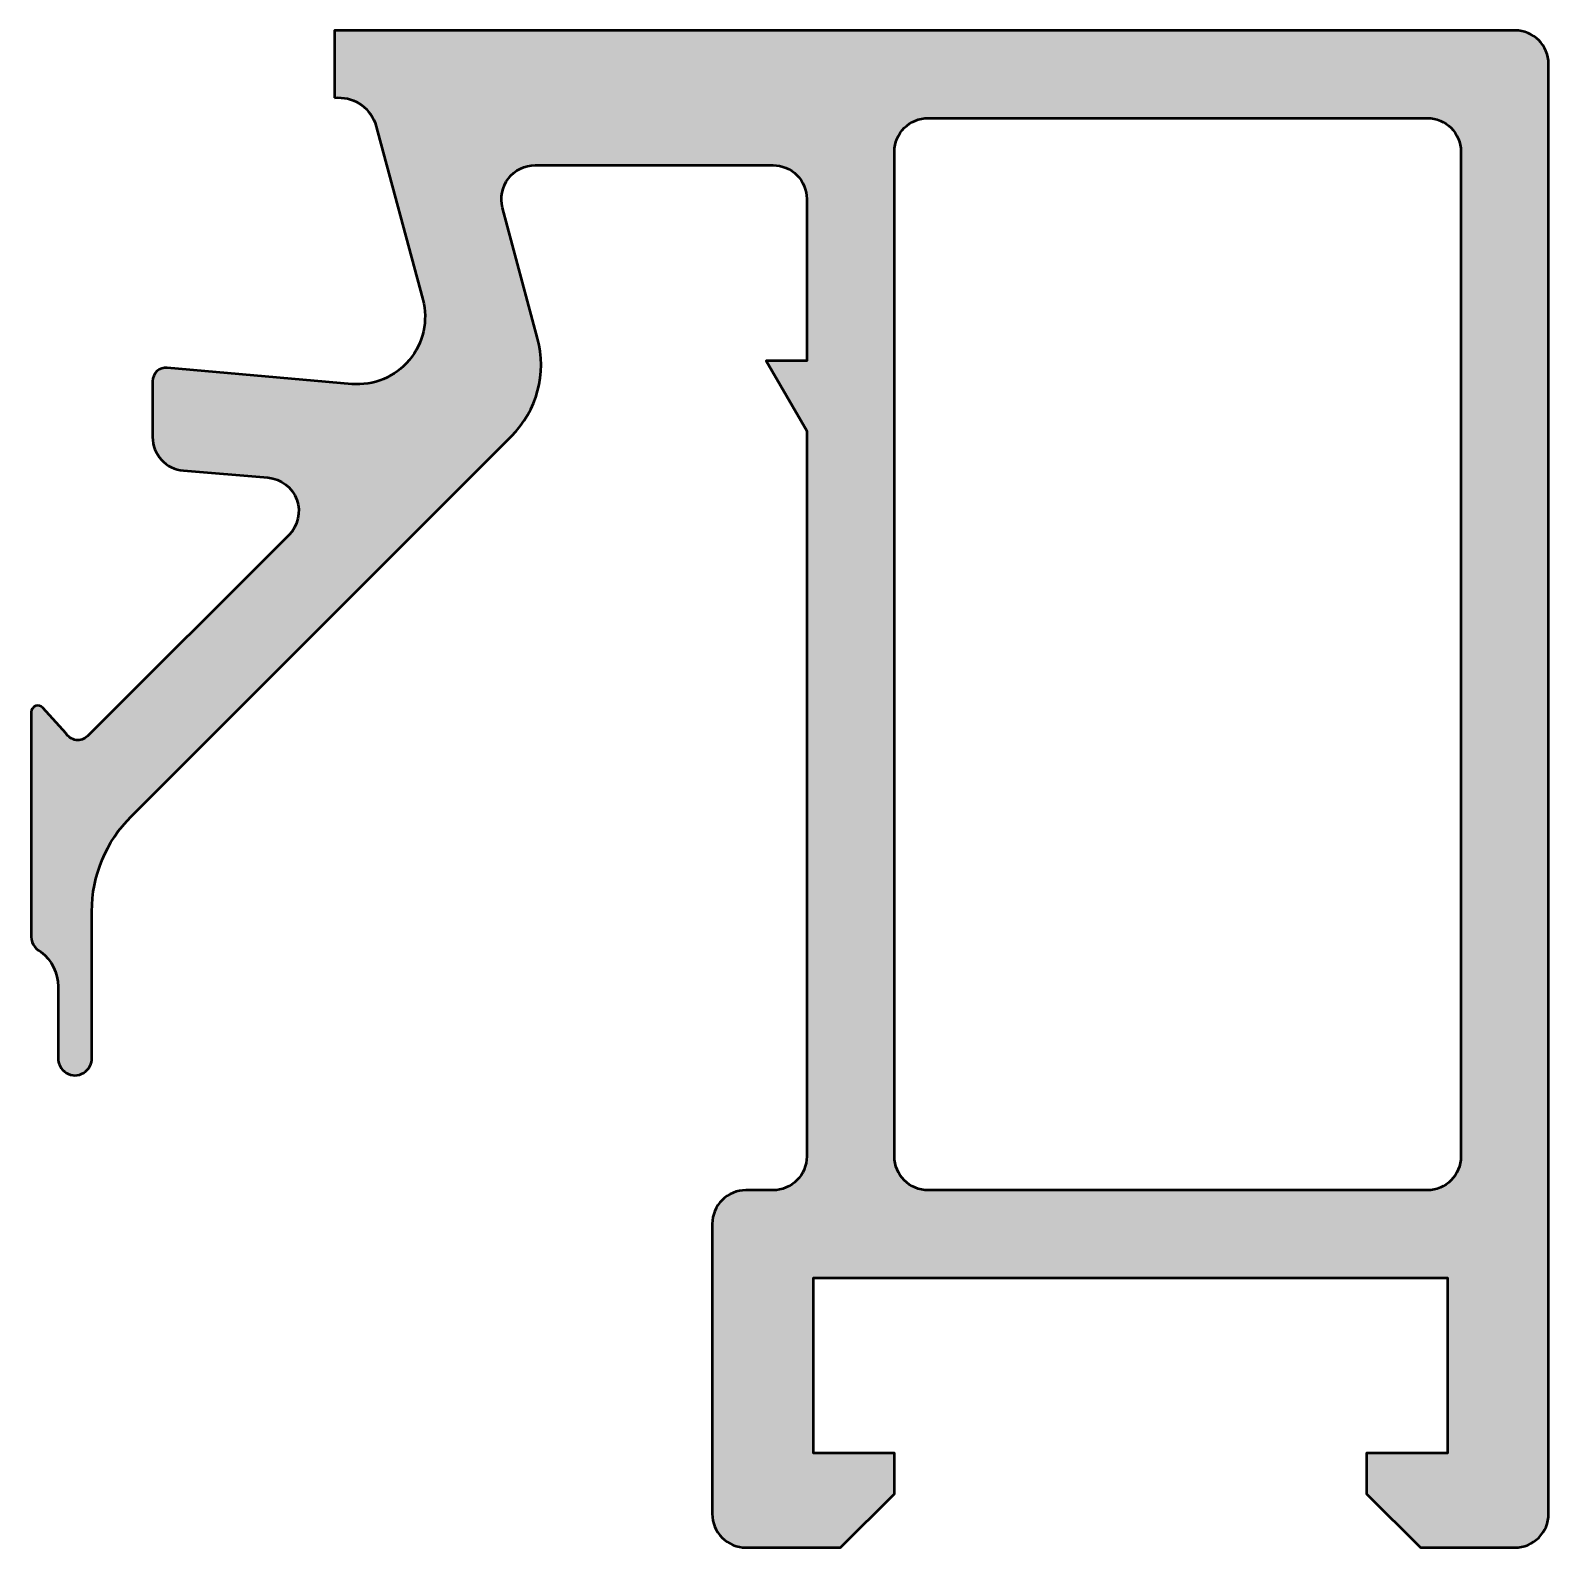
# Model space of a CAD drawing. Extents: x -4 to 18.5, y -22.5 to 0.
import ezdxf

# ---------------------------------------------------------------- set-up
doc = ezdxf.new("R2010")
doc.units = 0
doc.layers.add('0S-Alu contour', color=7, linetype='Continuous', lineweight=50)
doc.layers.add('0S-Alu hatch', color=252, linetype='Continuous', lineweight=25)

# ---------------------------------------------------------------- blocks, each defined once
blk = doc.blocks.new('361690__362F62AF_9F5A_4E6C_A996_16D9F608EDCC_')
at = {"layer": '0S-Alu hatch'}
h = blk.add_hatch(color=256, dxfattribs=at)
edge = h.paths.add_edge_path()
edge.add_ellipse((0.5581817626953697, -1.575785570622137), major_axis=(-0.5787161355219053, 0), ratio=1, start_angle=200.7654752575469, end_angle=275.7685139294978, ccw=False)
edge.add_line((1.099304199218863, -1.370605468749942), (1.806310892105103, -3.989305734634286))
edge.add_ellipse((0.8403832473466776, -4.2481283920515), major_axis=(-1.000002691446912, 0), ratio=1, start_angle=84.99991221832403, end_angle=195.0001729510592, ccw=False)
edge.add_line((0.7532257437707139, -5.244325637817354), (-1.982380199914357, -5.002422972676811))
edge.add_arc((-1.999996948242215, -5.2016455873025), 0.1999999999998581, 84.9466242948912, 180)
edge.add_line((-2.199996948242073, -5.2016455873025), (-2.199996948242186, -6.030929565429801))
edge.add_arc((-1.700000365970358, -6.030928096721888), 0.499996582273985, 180.0001683017204, 265.0002310809083)
edge.add_line((-1.743575930595396, -6.529022216796875), (-0.4884560108182523, -6.632524967193574))
edge.add_ellipse((-0.5320211618930962, -7.130615319408205), major_axis=(-0.4999919212922038, 0), ratio=1, start_angle=134.9999535197909, end_angle=265.00138223492974, ccw=False)
edge.add_line((-0.1784737706184377, -7.48416328430173), (-3.16664123535156, -10.46667480468744))
edge.add_ellipse((-3.308065351550825, -10.32518575979806), major_axis=(-0.2000498199610616, 0), ratio=1, start_angle=30.012079306695796, end_angle=134.9868505946016, ccw=False)
edge.add_line((-3.481292486190681, -10.42524719238284), (-3.825853976675715, -10.04450224947842))
edge.add_arc((-3.900000000000074, -10.11160193073824), 0.0999999999999237, 42.14404596601987, 180)
edge.add_line((-3.999999999999997, -10.11160193073824), (-3.999999999999997, -13.40162658691369))
edge.add_arc((-3.73638526512855, -13.42979543694997), 0.2651154702270495, 173.9007388061684, 243.2260988184246)
edge.add_ellipse((-4.238387879203093, -14.17755258061601), major_axis=(-0.6383972735218683, 0), ratio=1, start_angle=180, end_angle=233.1819775962132, ccw=False)
edge.add_line((-3.599990605681225, -14.17755258061601), (-3.599990844726559, -15.2303161621094))
edge.add_arc((-3.349998474121033, -15.24584898042174), 0.2504744573917565, 176.4446021657086, 363.5553978342984)
edge.add_line((-3.100006103515509, -15.23031616210937), (-3.100006103515736, -13.06692199779329))
edge.add_ellipse((-1.100006103515489, -13.06692199779316), major_axis=(-2.000000000000247, 0), ratio=1, start_angle=315.0000000000036, end_angle=360, ccw=False)
edge.add_line((-2.514219665888844, -11.65270843541998), (3.120910644531478, -6.017578124999942))
edge.add_arc((2.060265092422681, -4.956903243555137), 1.500000063778707, 314.9992078296412, 374.9997963382605)
edge.add_line((3.5091552734375, -4.56867980957031), (2.989532470703125, -2.629425048828237))
edge.add_ellipse((3.472513363562809, -2.500016988129708), major_axis=(-0.500016988752674, 0), ratio=1, start_angle=-89.997139864019, end_angle=14.999304964616613, ccw=False)
edge.add_line((3.4724884033198, -2.000000000000027), (7.000000000000457, -1.999999999999998))
edge.add_ellipse((7.000000000000571, -2.499999999999882), major_axis=(-0.4999999999998844, 0), ratio=1, start_angle=180, end_angle=270.000000000013, ccw=False)
edge.add_line((7.500000000000455, -2.499999999999883), (7.500000000000455, -4.900000000000088))
edge.add_line((7.500000000000455, -4.900000000000088), (6.900000000000091, -4.90000000000009))
edge.add_line((6.900000000000091, -4.90000000000009), (7.500000000000002, -5.939230484542579))
edge.add_line((7.500000000000002, -5.939230484542579), (7.500000000001451, -16.6996032714843))
edge.add_ellipse((7.000000000001447, -16.69960327148437), major_axis=(-0.5000000000000036, 0), ratio=1, start_angle=89.9999999999996, end_angle=180, ccw=False)
edge.add_line((7.000000000001444, -17.19960327148438), (6.598785400285886, -17.19960327148437))
edge.add_arc((6.59878540028588, -17.69960327148437), 0.4999999999999992, 89.99999999999928, 180)
edge.add_line((6.098785400285881, -17.69960327148437), (6.098785400284218, -21.99999999999977))
edge.add_arc((6.598526234875868, -22.00025916540813), 0.4997409017931861, 179.9702864330199, 270.0297135671395)
edge.add_line((6.598785400285579, -22.49999999999977), (7.998977661026398, -22.5))
edge.add_line((7.998977661026398, -22.5), (8.799057006730436, -21.69992065429641))
edge.add_line((8.799057006730436, -21.69992065429641), (8.79904174794047, -21.099853515625))
edge.add_line((8.79904174794047, -21.099853515625), (7.598937988175298, -21.09985351562478))
edge.add_line((7.598937988175298, -21.09985351562478), (7.59893798817484, -18.49960327148437))
edge.add_line((7.59893798817484, -18.49960327148437), (16.99984741200251, -18.49960327148437))
edge.add_line((16.99984741200251, -18.49960327148437), (16.99984741200388, -21.09985351562476))
edge.add_line((16.99984741200388, -21.09985351562476), (15.79974365223825, -21.09985351562523))
edge.add_line((15.79974365223825, -21.09985351562523), (15.79974365223689, -21.69992065429529))
edge.add_line((15.79974365223689, -21.69992065429529), (16.59980773915185, -22.5))
edge.add_line((16.59980773915185, -22.5), (17.99999999989404, -22.50000000000023))
edge.add_arc((18.0002591858364, -22.00025918594308), 0.4997408812693333, 269.9702840775525, 360.0297159098166)
edge.add_line((18.4999999998936, -22.0000000001109), (18.49999999989359, -0.4999999999999929))
edge.add_arc((17.99999999989382, -0.499999999999764), 0.4999999999997673, 0, 90)
edge.add_line((17.99999999989382, 3.3e-15), (0.5000152587890625, 0))
edge.add_line((0.5000152587890625, 0), (0.500015258789063, -0.9999999999999435))
edge = h.paths.add_edge_path()
edge.add_ellipse((9.300000000000589, -1.799999999999998), major_axis=(-0.5, 0), ratio=1, start_angle=270, end_angle=360, ccw=False)
edge.add_line((9.300000000000589, -1.299999999999998), (16.69999999989359, -1.299999999999996))
edge.add_ellipse((16.69999999989359, -1.8), major_axis=(-0.5000000000000034, 0), ratio=1, start_angle=180, end_angle=270, ccw=False)
edge.add_line((17.19999999989359, -1.799999999999999), (17.19999999989359, -16.69960327148437))
edge.add_ellipse((16.69999999989359, -16.69960327148437), major_axis=(-0.5, 0), ratio=1, start_angle=90, end_angle=180, ccw=False)
edge.add_line((16.69999999989359, -17.19960327148437), (9.300000000001592, -17.19960327148437))
edge.add_ellipse((9.300000000001592, -16.69960327148437), major_axis=(-0.5, 0), ratio=1, start_angle=0, end_angle=90, ccw=False)
edge.add_line((8.800000000001592, -16.69960327148441), (8.800000000000589, -1.799999999999998))
at = {"layer": '0S-Alu contour', "color": 7}
for points in [[(17.99999999989382, 3.3e-15), (0.5000152587890625, 0), (0.500015258789063, -0.9999999999999435)], [(18.4999999998936, -22.0000000001109), (18.49999999989359, -0.4999999999999917)], [(9.300000000000589, -1.299999999999998), (16.69999999989359, -1.299999999999996)], [(1.099304199218863, -1.370605468749942), (1.806310892105103, -3.989305734634287)], [(8.800000000001592, -16.69960327148441), (8.800000000000589, -1.799999999999998)], [(17.19999999989359, -1.799999999999999), (17.19999999989359, -16.69960327148437)], [(3.4724884033198, -2.000000000000027), (7.000000000000457, -1.999999999999998)], [(3.5091552734375, -4.56867980957031), (2.989532470703125, -2.629425048828237)], [(7.500000000000455, -2.499999999999883), (7.500000000000455, -4.900000000000088), (6.900000000000091, -4.90000000000009), (7.500000000000002, -5.939230484542579), (7.500000000001451, -16.6996032714843)], [(0.7532257437707139, -5.244325637817354), (-1.982380199914358, -5.002422972676811)], [(-2.199996948242073, -5.2016455873025), (-2.199996948242186, -6.030929565429801)], [(-2.514219665888844, -11.65270843541998), (3.120910644531478, -6.017578124999942)], [(-1.743575930595396, -6.529022216796875), (-0.4884560108182523, -6.632524967193574)], [(-0.1784737706184377, -7.48416328430173), (-3.16664123535156, -10.46667480468744)], [(-3.999999999999997, -10.11160193073824), (-3.999999999999997, -13.40162658691369)], [(-3.481292486190681, -10.42524719238284), (-3.825853976675715, -10.04450224947842)], [(-3.100006103515509, -15.23031616210937), (-3.100006103515736, -13.06692199779329)], [(-3.599990605681225, -14.17755258061601), (-3.599990844726559, -15.2303161621094)], [(7.000000000001444, -17.19960327148438), (6.598785400285886, -17.19960327148437)], [(16.69999999989359, -17.19960327148437), (9.300000000001592, -17.19960327148437)], [(6.098785400285881, -17.69960327148437), (6.098785400284218, -21.99999999999977)], [(6.598785400285579, -22.49999999999977), (7.998977661026398, -22.5), (8.799057006730436, -21.69992065429641), (8.79904174794047, -21.099853515625), (7.598937988175298, -21.09985351562478), (7.59893798817484, -18.49960327148437), (16.99984741200251, -18.49960327148437), (16.99984741200388, -21.09985351562476), (15.79974365223825, -21.09985351562523), (15.79974365223689, -21.69992065429529), (16.59980773915185, -22.5), (17.99999999989404, -22.50000000000023)]]:
    blk.add_lwpolyline(points, dxfattribs=at)
for centre, radius, start, end in [((17.99999999989382, -0.499999999999764), 0.4999999999997673, 0, 90), ((2.060265092422681, -4.956903243555137), 1.500000063778707, 314.9992078296412, 14.99979633826045), ((-1.999996948242215, -5.2016455873025), 0.1999999999998581, 84.9466242948912, 180), ((-1.700000365970358, -6.030928096721888), 0.499996582273985, 180.0001683017204, 265.0002310809083), ((-3.900000000000074, -10.11160193073824), 0.0999999999999237, 42.14404596601987, 180), ((-3.73638526512855, -13.42979543694997), 0.2651154702270495, 173.9007388061684, 243.2260988184246), ((-3.349998474121033, -15.24584898042174), 0.2504744573917565, 176.4446021657086, 3.555397834298406), ((6.59878540028588, -17.69960327148437), 0.4999999999999992, 89.99999999999928, 180), ((6.598526234875868, -22.00025916540813), 0.4997409017931861, 179.9702864330199, 270.0297135671395), ((18.0002591858364, -22.00025918594308), 0.4997408812693333, 269.9702840775525, 0.0297159098165676)]:
    blk.add_arc(centre, radius, start, end, dxfattribs=at)
at = {"layer": '0S-Alu contour', "color": 7, "extrusion": (0, 0, -1)}
for centre, radius, start, end in [((-0.5581817626953697, -1.575785570622137), 0.5787161355219053, 84.23148607050221, 159.2345247424531), ((-9.300000000000589, -1.799999999999998), 0.5, 0, 90), ((-16.69999999989359, -1.8), 0.5000000000000034, 90, 180), ((-3.472513363562809, -2.500016988129708), 0.500016988752674, 345.0006950353834, 89.99713986401898), ((-7.000000000000571, -2.499999999999882), 0.4999999999998844, 89.99999999998697, 180), ((-0.8403832473466776, -4.2481283920515), 1.000002691446912, 164.9998270489408, 275.000087781676), ((0.5320211618930962, -7.130615319408205), 0.4999919212922038, 94.99861776507026, 225.0000464802092), ((3.308065351550825, -10.32518575979806), 0.2000498199610616, 225.0131494053985, 329.9879206933042), ((1.100006103515489, -13.06692199779316), 2.000000000000247, 0, 44.99999999999644), ((4.238387879203093, -14.17755258061601), 0.6383972735218683, 126.8180224037868, 180), ((-7.000000000001447, -16.69960327148437), 0.5000000000000036, 180, 270.0000000000004), ((-9.300000000001592, -16.69960327148437), 0.5, 270, 0), ((-16.69999999989359, -16.69960327148437), 0.5, 180, 270)]:
    blk.add_arc(centre, radius, start, end, dxfattribs=at)
blk = doc.blocks.new('361690__D7C0998E_3AFD_4B0E_B3B4_A49105F30E03_')
at = {"layer": '0S-Alu contour', "color": 7}
blk.add_blockref('361690__362F62AF_9F5A_4E6C_A996_16D9F608EDCC_', (0, 0), dxfattribs=at)

msp = doc.modelspace()

# ---------------------------------------------------------------- block references
at = {"layer": '0S-Alu contour', "color": 7}
msp.add_blockref('361690__D7C0998E_3AFD_4B0E_B3B4_A49105F30E03_', (0, 0), dxfattribs=at)

doc.saveas('drawing.dxf')
